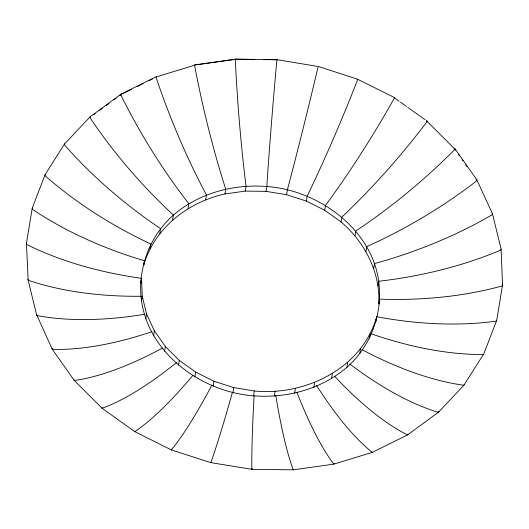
<?xml version="1.0" encoding="UTF-8"?>
<svg xmlns="http://www.w3.org/2000/svg" width="529" height="529" viewBox="0 0 529 529"><rect width="100%" height="100%" fill="white"/><g stroke="black" fill="none" stroke-linecap="round" stroke-linejoin="round"><path stroke-width="0.79" d="M171.356 449.167L171.35 449.921L210.793 462.624L251.864 469.329L293.317 469.831L333.885 464.118L372.337 452.361L407.509 434.924L438.336 412.322L463.867 385.257L483.923 353.61L496.764 320.124L502.55 284.933L501.102 249.113L492.466 213.742L476.9 179.913L454.88 148.636L454.054 148.299L426.394 120.678L427.075 120.87L426.599 122.239A239.419 71.494 -49.8 0 1 341.846 217.102L341.073 221.955C364.779 242.15 380.45 272.422 378.81 303.983C386.653 240.649 325.745 190.645 266.801 186.506C233.52 183.887 198.97 193.105 173.393 215.058C153.76 232.337 142.42 257.226 140.76 283.194C137.553 344.875 195.869 391.539 253.543 395.824C286.824 398.436 321.374 389.218 346.951 367.265C366.584 349.993 377.918 325.104 379.584 299.136A239.419 123.588 3.5 0 0 501.928 285.997L502.55 284.933M317.202 66.337L276.984 59.671L235.458 59.169L194.811 64.888L194.765 66.363A239.419 52.021 77.5 0 0 225.718 189.111L224.937 193.964C188.059 202.025 154.018 228.323 143.65 265.598L144.43 260.744A239.419 123.515 15.2 0 1 32.487 209.365L32.236 208.155L45.077 174.669L64.584 143.901L90.168 116.783L121.048 94.142L156.286 76.665L156.987 76.698M276.984 59.671L276.779 61.152A239.419 10.375 -85 0 0 266.801 186.506L266.021 191.353L245.258 191.101L224.937 193.964M140.76 283.194L141.534 278.34A239.419 123.588 3.5 0 1 26.714 244.491L26.45 243.347L32.236 208.155M141.481 301.107L142.261 296.253L141.534 278.34M150.071 248.855L150.844 244.001A239.419 119.686 26.7 0 1 45.309 175.939L45.077 174.669M145.799 318.789L146.579 313.935L142.261 296.253M159.824 233.468L160.604 228.614A239.419 112.221 37.9 0 1 64.776 145.224L64.584 143.901M153.582 335.703L154.362 330.85L146.579 313.935M172.613 219.912L173.393 215.058A239.419 101.343 48.6 0 1 90.314 118.159L90.168 116.783M164.592 351.342L165.372 346.488L154.362 330.85M188.053 208.591L188.833 203.738A239.419 87.391 58.8 0 1 121.134 95.557L121.048 94.142L121.934 94.083L119.971 95.518M178.491 365.222L179.271 360.368L165.372 346.488M205.675 199.856L206.449 195.003A239.419 70.78 68.4 0 1 156.306 78.12L156.286 76.665M194.864 376.926L195.644 372.079L179.271 360.368M213.207 386.104L213.987 381.25L195.644 372.079M245.258 191.101L246.038 186.248A239.419 31.68 86.4 0 1 235.332 60.65L235.458 59.169L254.76 59.519M232.972 392.465L233.745 387.612L213.987 381.25M253.543 395.824L254.317 390.971C305.16 396.115 362.272 368.396 376.694 316.726A239.419 123.515 15.2 0 0 496.156 321.116L496.764 320.124M324.7 210.251L306.357 201.073L286.599 194.712L287.373 189.865A239.419 11.241 -76.4 0 0 317.85 67.857L318.127 66.389L357.32 79.132L394.336 97.462L393.913 98.87A239.419 52.807 -59 0 1 325.474 205.397L324.7 210.251L341.073 221.955M274.306 396.076L275.08 391.222M306.357 201.073L307.131 196.226A239.419 32.52 -67.8 0 0 357.3 80.56L357.32 79.132M294.627 393.212L295.407 388.359M313.889 387.327L314.669 382.474M331.511 378.585L332.285 373.739M354.972 235.835L355.752 230.988A239.419 88.006 -40.2 0 0 454.351 149.952L454.88 148.636M346.951 367.265L347.725 362.418M365.982 251.473L366.762 246.626A239.419 101.846 -30 0 0 476.325 181.169L476.9 179.913L475.955 179.41M359.74 353.709L360.52 348.856M373.765 268.395L374.539 263.541A239.419 112.584 -19.3 0 0 491.864 214.939L492.466 213.742M369.493 338.322L370.274 333.475M378.083 286.077L378.863 281.223A239.419 119.911 -8.1 0 0 500.487 250.237L501.102 249.113M375.914 321.579L376.694 316.726M252.016 468.608L251.864 469.329A239.419 10.375 -85 0 1 254.085 395.342M334.189 463.391L333.885 464.118A239.419 52.021 77.5 0 1 296.967 392.406M407.952 434.137L407.509 434.924A239.419 87.391 58.8 0 1 334.593 376.225M438.832 411.496L438.336 412.322A239.419 101.343 48.6 0 1 349.735 363.952M464.416 384.378L463.867 385.257A239.419 112.221 37.9 0 1 361.988 349.643M93.825 114.687L95.134 113.728M99.71 110.376L102.322 108.458M106.243 105.582L108.862 103.664M114.085 99.836L116.049 98.394M123.396 93.362L131.43 89.375M137.269 86.478L143.114 83.582M148.953 80.686L152.61 78.874M157.774 76.46L195.32 64.981L194.811 64.888M196.933 64.756L225.242 60.769M226.855 60.537L235.755 59.288M263.845 59.625L277.064 59.79M266.021 191.353L286.599 194.712M233.745 387.612L254.317 390.971M36.534 314.537L52.318 349.312L74.298 380.53L102.051 408.243L134.73 431.611L171.35 449.921A239.419 32.52 -67.8 0 0 211.957 385.079M394.482 97.858L399.137 101.184M400.466 102.137L406.451 106.415M407.78 107.367L425.065 119.726M454.054 148.299L455.449 150.282M458.246 154.256L459.179 155.579M461.976 159.553L462.908 160.876M465.705 164.85L467.1 166.833M26.45 243.347L28.163 280.244A239.419 119.911 -8.1 0 0 141.422 296.26M27.898 279.167L36.785 315.542A239.419 112.584 -19.3 0 0 144.933 314.213M52.1 348.366L52.318 349.312A239.419 101.846 -30 0 0 151.968 331.663M74.12 379.643L74.298 380.53A239.419 88.006 -40.2 0 0 162.383 348.115M101.925 407.409L102.051 408.243A239.419 71.494 -49.8 0 0 176.607 362.53M483.341 354.542A239.419 119.686 26.7 0 1 371.06 333.746M192.867 375.411A239.419 52.807 -59 0 1 134.73 431.611M293.317 469.831A239.419 31.68 86.4 0 1 275.781 395.494M372.337 452.361A239.419 70.78 68.4 0 1 316.501 385.37M232.337 392.663A239.419 11.241 -76.4 0 1 210.793 462.624"/></g></svg>
